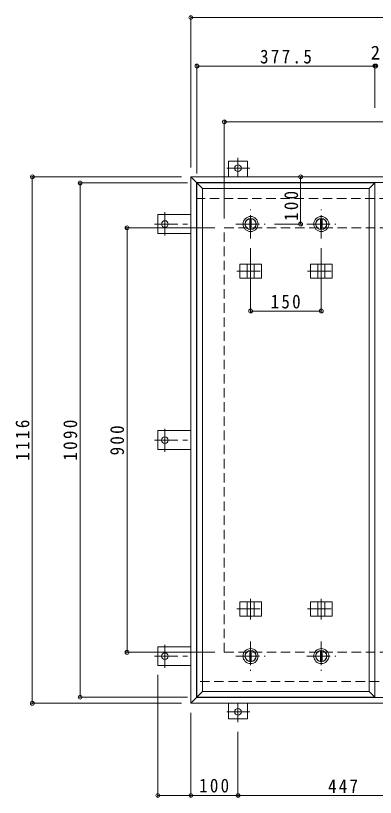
# Model space of a CAD drawing. Units: millimetres at full size, sheet at 1:10. Extents: x -2620 to 2738, y -1962 to 1769.
# Drawn here: x -2604 to -1841, y -277 to 1381 of the extents above; entities that cross this region are included whole.
import ezdxf
from ezdxf.enums import TextEntityAlignment as Align

# ---------------------------------------------------------------- set-up
doc = ezdxf.new("R2010")
doc.units = ezdxf.units.MM
doc.header["$LTSCALE"] = 10
doc.header["$PDMODE"] = 32
doc.header["$PDSIZE"] = 8
doc.linetypes.add('CHAIN1', pattern=[8, 5, -1, 1, -1])
doc.linetypes.add('DASHED2', pattern=[3, 2, -1])
for name, color, linetype, lineweight in [('0-1_躯体', 2, 'DASHED2', 9), ('0-2_仕上', 4, 'Continuous', 9), ('0-3_建具', 4, 'Continuous', 9), ('0-C_084', 2, 'Continuous', 9), ('0-E_090', 3, 'Continuous', 9), ('0-F_092', 7, 'Continuous', 9)]:
    doc.layers.add(name, color=color, linetype=linetype, lineweight=lineweight)
doc.styles.add('ＭＳ ゴシック', font='')
doc.styles.get('ＭＳ ゴシック').set_extended_font_data('MS Gothic')

msp = doc.modelspace()

# ---------------------------------------------------------------- linework, layer by layer
at = {"layer": '0-1_躯体'}
for p, q in [((-702.35, 992.92), (-2220.35, 992.92)), ((-2161.35, 930.92), (-761.35, 930.92)), ((-2161.35, 30.92), (-2161.35, 930.92)), ((-2161.35, 30.92), (-761.35, 30.92)), ((-1082.85, -31.08), (-2220.35, -31.08))]:
    msp.add_line(p, q, dxfattribs=at)
at = {"layer": '0-2_仕上'}
for p, q in [((-2219.35, 1025.92), (-1841.85, 1025.92)), ((-2207.35, 1013.92), (-2219.35, 1025.92)), ((-2219.35, -64.08), (-2219.35, 1025.92)), ((-2207.35, 1013.92), (-1853.85, 1013.92)), ((-2207.35, -52.08), (-2207.35, 1013.92)), ((-1853.85, 1013.92), (-1841.85, 1025.92)), ((-1853.85, -52.08), (-1853.85, 1013.92)), ((-1841.85, -64.08), (-1841.85, 1025.92))]:
    msp.add_line(p, q, dxfattribs=at)
for points in [[(-2207.35, -52.08), (-2219.35, -64.08), (-1841.85, -64.08)], [(-2207.35, -52.08), (-1853.85, -52.08), (-1841.85, -64.08)]]:
    msp.add_lwpolyline(points, dxfattribs=at)
at = {"layer": '0-3_建具', "color": 2}
for p, q in [((-690.35, 1038.92), (-2232.35, 1038.92)), ((-2232.35, 1038.92), (-2220.35, 1026.92)), ((-2232.35, -77.08), (-2232.35, 1038.92)), ((-702.35, 1026.92), (-2220.35, 1026.92)), ((-2220.35, -65.08), (-2220.35, 1026.92)), ((-2232.35, -77.08), (-2220.35, -65.08)), ((-702.35, -65.08), (-2220.35, -65.08)), ((-690.35, -77.08), (-2232.35, -77.08))]:
    msp.add_line(p, q, dxfattribs=at)
at = {"layer": '0-3_建具'}
for p, q in [((-2128.69, 853.92), (-2128.69, 823.92)), ((-2128.69, 853.92), (-2082.51, 853.92)), ((-2113.1, 853.92), (-2113.1, 823.92)), ((-2098.1, 853.92), (-2098.1, 823.92)), ((-2082.51, 853.92), (-2082.51, 823.92)), ((-1978.69, 853.92), (-1978.69, 823.92)), ((-1978.69, 853.92), (-1932.51, 853.92)), ((-1963.1, 853.92), (-1963.1, 823.92)), ((-1948.1, 853.92), (-1948.1, 823.92)), ((-1932.51, 853.92), (-1932.51, 823.92)), ((-2128.69, 823.92), (-2082.51, 823.92)), ((-1978.69, 823.92), (-1932.51, 823.92)), ((-2128.69, 137.92), (-2082.51, 137.92)), ((-2128.69, 107.92), (-2128.69, 137.92)), ((-2113.1, 107.92), (-2113.1, 137.92)), ((-2098.1, 107.92), (-2098.1, 137.92)), ((-2082.51, 107.92), (-2082.51, 137.92)), ((-1978.69, 137.92), (-1932.51, 137.92)), ((-1978.69, 107.92), (-1978.69, 137.92)), ((-1963.1, 107.92), (-1963.1, 137.92)), ((-1948.1, 107.92), (-1948.1, 137.92)), ((-1932.51, 107.92), (-1932.51, 137.92)), ((-2128.69, 107.92), (-2082.51, 107.92)), ((-1978.69, 107.92), (-1932.51, 107.92))]:
    msp.add_line(p, q, dxfattribs=at)
at = {"layer": '0-3_建具', "linetype": 'CHAIN1'}
for p, q in [((-2105.6, 861.04), (-2105.6, 817.8)), ((-1955.6, 861.04), (-1955.6, 817.8)), ((-2135.01, 838.92), (-2076.19, 838.92)), ((-1985.01, 838.92), (-1926.19, 838.92)), ((-2105.6, 100.81), (-2105.6, 144.04)), ((-1955.6, 100.81), (-1955.6, 144.04)), ((-2135.01, 122.92), (-2076.19, 122.92)), ((-1985.01, 122.92), (-1926.19, 122.92))]:
    msp.add_line(p, q, dxfattribs=at)
at = {"layer": '0-C_084', "linetype": 'CHAIN1'}
for p, q in [((-2105.6, 907.92), (-2105.6, 969.92)), ((-1955.6, 907.92), (-1955.6, 969.92)), ((-2136.6, 938.92), (-2074.6, 938.92)), ((-1986.6, 938.92), (-1924.6, 938.92)), ((-2105.6, 53.92), (-2105.6, -8.08)), ((-1955.6, 53.92), (-1955.6, -8.08)), ((-2136.6, 22.92), (-2074.6, 22.92)), ((-1986.6, 22.92), (-1924.6, 22.92))]:
    msp.add_line(p, q, dxfattribs=at)
at = {"layer": '0-C_084'}
for p, q in [((-2107.1, 950.33), (-2107.1, 927.52)), ((-2104.1, 950.33), (-2104.1, 927.52)), ((-1957.1, 950.33), (-1957.1, 927.52)), ((-1954.1, 950.33), (-1954.1, 927.52)), ((-2107.1, 11.52), (-2107.1, 34.33)), ((-2104.1, 11.52), (-2104.1, 34.33)), ((-1957.1, 11.52), (-1957.1, 34.33)), ((-1954.1, 11.52), (-1954.1, 34.33))]:
    msp.add_line(p, q, dxfattribs=at)
for centre, radius in [((-2105.6, 938.92), 16), ((-2105.6, 938.92), 12), ((-2105.6, 938.92), 11.5), ((-1955.6, 938.92), 16), ((-1955.6, 938.92), 12), ((-1955.6, 938.92), 11.5), ((-2105.6, 22.92), 16), ((-2105.6, 22.92), 12), ((-2105.6, 22.92), 11.5), ((-1955.6, 22.92), 16), ((-1955.6, 22.92), 12), ((-1955.6, 22.92), 11.5)]:
    msp.add_circle(centre, radius, dxfattribs=at)
at = {"layer": '0-E_090', "linetype": 'CHAIN1'}
for p, q in [((-2132.35, 1079.28), (-2132.35, 1039.12)), ((-2107.51, 1057.12), (-2156.39, 1057.12)), ((-2287.55, 963.76), (-2287.55, 914.88)), ((-2309.71, 938.92), (-2232.35, 938.92)), ((-2287.55, 456.08), (-2287.55, 504.97)), ((-2309.71, 480.92), (-2232.35, 480.92)), ((-2287.55, -1.92), (-2287.55, 46.97)), ((-2309.71, 22.92), (-2232.35, 22.92)), ((-2132.35, -117.43), (-2132.35, -77.28)), ((-2107.51, -95.28), (-2156.39, -95.28))]:
    msp.add_line(p, q, dxfattribs=at)
at = {"layer": '0-E_090'}
for p, q in [((-2112.35, 1072.12), (-2152.35, 1072.12)), ((-2152.35, 1038.92), (-2152.35, 1072.12)), ((-2112.35, 1038.92), (-2112.35, 1072.12)), ((-2302.55, 958.92), (-2302.55, 918.92)), ((-2232.35, 958.92), (-2302.55, 958.92)), ((-2232.35, 918.92), (-2302.55, 918.92)), ((-2232.35, 500.92), (-2302.55, 500.92)), ((-2302.55, 460.92), (-2302.55, 500.92)), ((-2232.35, 460.92), (-2302.55, 460.92)), ((-2232.35, 42.92), (-2302.55, 42.92)), ((-2302.55, 2.92), (-2302.55, 42.92)), ((-2232.35, 2.92), (-2302.55, 2.92)), ((-2152.35, -77.08), (-2152.35, -110.28)), ((-2112.35, -77.08), (-2112.35, -110.28)), ((-2112.35, -110.28), (-2152.35, -110.28))]:
    msp.add_line(p, q, dxfattribs=at)
for centre in [(-2132.35, 1057.12), (-2287.55, 938.92), (-2287.55, 480.92), (-2287.55, 22.92), (-2132.35, -95.28)]:
    msp.add_circle(centre, 7, dxfattribs=at)
at = {"layer": '0-F_092'}
for p, q in [((-2232.35, 1379.64), (-2232.35, 1058.92)), ((-2232.35, 1376.64), (-690.35, 1376.64)), ((-2219.35, 1276.84), (-2219.35, 1045.92)), ((-1841.85, 1276.84), (-1841.85, 1185.08)), ((-2219.35, 1273.84), (-1841.85, 1273.84)), ((-1841.85, 1273.84), (-1839.85, 1273.84)), ((-2161.35, 1158.64), (-2161.35, 950.92)), ((-2161.35, 1155.64), (-761.35, 1155.64)), ((-2571.75, 1038.92), (-2252.35, 1038.92)), ((-2568.75, 1038.92), (-2568.75, -77.08)), ((-1999.46, 1038.92), (-1999.46, 938.92)), ((-2470.31, 1025.92), (-2239.35, 1025.92)), ((-2467.31, -64.08), (-2467.31, 1025.92)), ((-2370.86, 930.92), (-2181.35, 930.92)), ((-2367.86, 30.92), (-2367.86, 930.92)), ((-1996.46, 938.92), (-2054.6, 938.92)), ((-2105.6, 751.49), (-2105.6, 887.92)), ((-1955.6, 751.49), (-1955.6, 887.92)), ((-2105.6, 754.49), (-1955.6, 754.49)), ((-2370.86, 30.92), (-2181.35, 30.92)), ((-2302.55, -275.53), (-2302.55, -17.08)), ((-2470.31, -64.08), (-2239.35, -64.08)), ((-2571.75, -77.08), (-2252.35, -77.08)), ((-2232.35, -275.53), (-2232.35, -97.08)), ((-2132.35, -275.53), (-2132.35, -137.43)), ((-2302.55, -272.53), (-2232.35, -272.53)), ((-2232.35, -272.53), (-2132.35, -272.53)), ((-2132.35, -272.53), (-1685.35, -272.53))]:
    msp.add_line(p, q, dxfattribs=at)
for p in [(-2232.35, 1376.64), (-2219.35, 1273.84), (-1841.85, 1273.84), (-1839.85, 1273.84), (-2161.35, 1155.64), (-2568.75, 1038.92), (-2467.31, 1025.92), (-1999.46, 1038.92), (-2367.86, 930.92), (-1999.46, 938.92), (-2105.6, 754.49), (-1955.6, 754.49), (-2367.86, 30.92), (-2467.31, -64.08), (-2568.75, -77.08), (-2302.55, -272.53), (-2232.35, -272.53), (-2132.35, -272.53)]:
    msp.add_point(p, dxfattribs=at)

# ---------------------------------------------------------------- texts
at = {"layer": '0-F_092', "color": 2, "style": 'ＭＳ ゴシック'}
msp.add_text('2', height=29.33, dxfattribs=at).set_placement((-1850.85, 1278.84), align=Align.BOTTOM_LEFT)
at = {"layer": '0-F_092', "color": 2, "char_height": 29.33, "attachment_point": 7, "style": 'ＭＳ ゴシック'}
for s, insert in [('\\T1.28;\\W0.9;377.5', (-2085.6, 1278.84)), ('\\T1.27;\\W0.9;150', (-2063.1, 759.49)), ('\\T1.27;\\W0.9;100', (-2214.85, -266.53)), ('\\T1.27;\\W0.9;447', (-1941.35, -267.53))]:
    msp.add_mtext(s, dxfattribs=dict(at, insert=insert))
at = {"layer": '0-F_092', "color": 2, "char_height": 29.33, "attachment_point": 7, "rotation": 90, "style": 'ＭＳ ゴシック'}
for s, insert in [('\\T1.27;\\W0.9;100', (-2004.46, 945.44)), ('\\T1.28;\\W0.9;1116', (-2574.75, 437.17)), ('\\T1.28;\\W0.9;1090', (-2473.31, 437.17)), ('\\T1.27;\\W0.9;900', (-2373.86, 448.42))]:
    msp.add_mtext(s, dxfattribs=dict(at, insert=insert))

doc.saveas('drawing.dxf')
